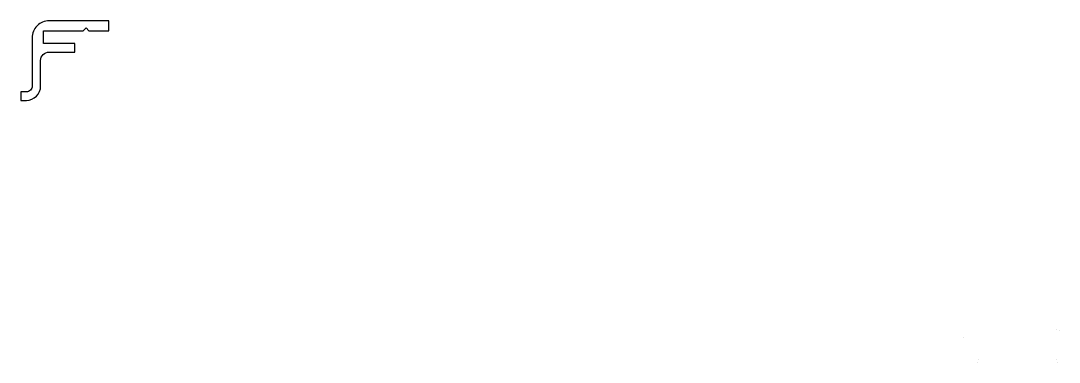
# Model space of a CAD drawing. Extents: x 247 to 613, y 152 to 272.
import ezdxf

# ---------------------------------------------------------------- set-up
doc = ezdxf.new("R2010")
doc.units = 0
doc.layers.get('0').update_dxf_attribs({"linetype": 'CONTINUOUS'})
doc.layers.add('ANA', color=220, linetype='CONTINUOUS')

msp = doc.modelspace()

# ---------------------------------------------------------------- linework, layer by layer
at = {"color": 7}
for points in [[(611.94, 163.53), (611.94, 163.53, 0.06507)], [(612.94, 163.27), (612.94, 163.27, 0.081835)], [(579.29, 160.61), (579.29, 160.61, 0.104494)], [(584.3, 152.05), (584.3, 152.05, 0.105916)], [(584.66, 153.05), (584.66, 153.05, 0.106869)], [(611.94, 153.05), (611.94, 153.05, 0.030307)], [(612.3, 152.05), (612.3, 152.05, 0.032158)]]:
    msp.add_lwpolyline(points, format="xyb", dxfattribs=at)
at = {"layer": 'ANA', "color": 220, "linetype": 'BYBLOCK'}
msp.add_lwpolyline([(266.05, 264.22), (255.05, 264.22), (255.05, 268.72), (269.05, 268.72), (270.05, 269.72), (271.05, 268.72), (278.05, 268.72), (278.05, 272.22), (257.05, 272.22, 0.414214), (251.05, 266.22), (251.05, 249.22, -0.414214), (249.05, 247.22), (247.05, 247.22), (247.05, 244.22), (249.05, 244.22, 0.414214), (254.05, 249.22), (254.05, 258.22, -0.414214), (257.05, 261.22), (266.05, 261.22)], format="xyb", close=True, dxfattribs=at)

doc.saveas('drawing.dxf')
